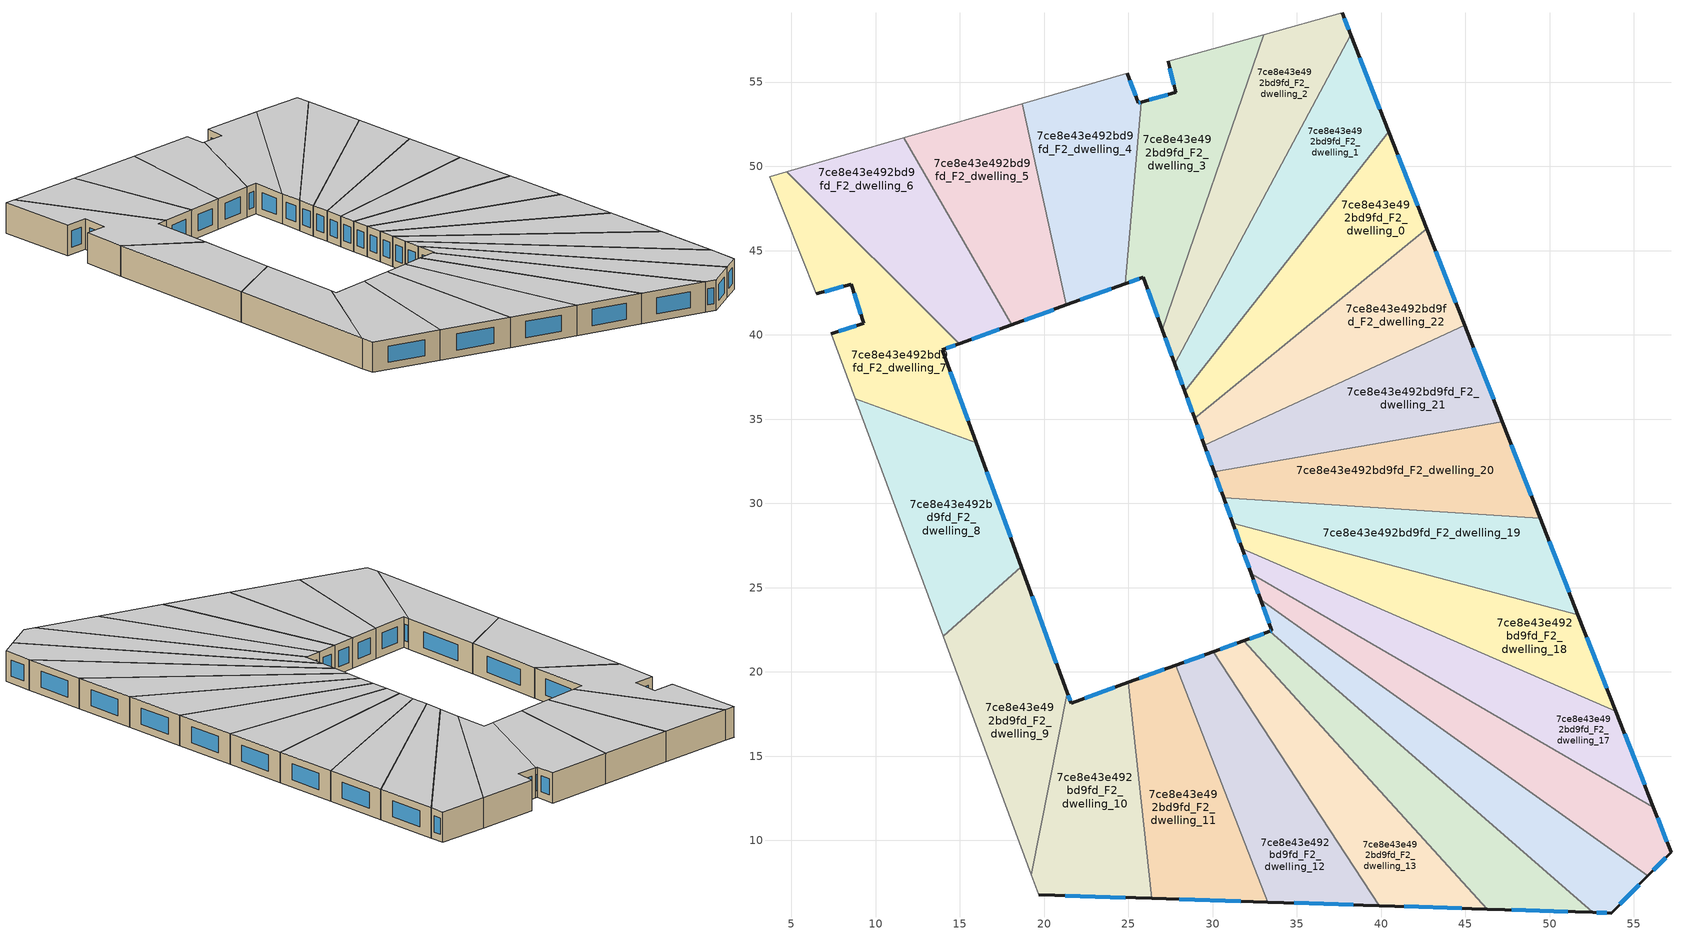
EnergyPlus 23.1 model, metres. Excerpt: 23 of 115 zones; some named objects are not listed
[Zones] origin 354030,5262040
7ce8e43e492bd9fd_F2_dwelling_0
 floor to 7ce8e43e492bd9fd_F1_dwelling_0 (EU_floor_Construction): 40.46,52.05 42.71,46.31 28.94,35.04 28.35,36.65 z6
 wall outside (EU_wall_Construction): 28.35,36.65 28.94,35.04 / 42.71,46.31 40.46,52.05 z6:9
 wall to 7ce8e43e492bd9fd_F2_dwelling_1 (EU_wall_Construction): 40.46,52.05 28.35,36.65 z6:9
 wall to 7ce8e43e492bd9fd_F2_dwelling_22 (EU_wall_Construction): 28.94,35.04 42.71,46.31 z6:9
 window (EU_Window_Construction): 28.49,36.27 28.8,35.42 / 42.18,47.66 40.99,50.7 z6.7:8.3
 ceiling to 7ce8e43e492bd9fd_F3_dwelling_0 (EU_floor_Construction): 42.71,46.31 40.46,52.05 28.35,36.65 28.94,35.04 z9
7ce8e43e492bd9fd_F2_dwelling_1
 floor to 7ce8e43e492bd9fd_F1_dwelling_1 (EU_floor_Construction): 38.21,57.8 40.46,52.05 28.35,36.65 27.76,38.29 z6
 wall outside (EU_wall_Construction): 27.76,38.29 28.35,36.65 / 40.46,52.05 38.21,57.8 z6:9
 wall to 7ce8e43e492bd9fd_F2_dwelling_2 (EU_wall_Construction): 38.21,57.8 27.76,38.29 z6:9
 window (EU_Window_Construction): 27.9,37.9 28.22,37.03 / 39.93,53.4 38.74,56.45 z6.7:8.3
 ceiling to 7ce8e43e492bd9fd_F3_dwelling_1 (EU_floor_Construction): 28.35,36.65 40.46,52.05 38.21,57.8 27.76,38.29 z9
7ce8e43e492bd9fd_F2_dwelling_10
 floor to 7ce8e43e492bd9fd_F1_dwelling_10 (EU_floor_Construction): 24.99,19.37 26.4,6.56 19.68,6.78 19.24,7.95 21.38,18.77 21.6,18.15 z6
 wall outside (EU_wall_Construction): 24.99,19.37 21.6,18.15 21.38,18.77 / 19.68,6.78 26.4,6.56 z6:9
 wall adiabatic (EU_wall_Construction): 19.24,7.95 19.68,6.78 z6:9
 wall to 7ce8e43e492bd9fd_F2_dwelling_9 (EU_wall_Construction): 21.38,18.77 19.24,7.95 z6:9
 wall to 7ce8e43e492bd9fd_F2_dwelling_11 (EU_wall_Construction): 26.4,6.56 24.99,19.37 z6:9
 window (EU_Window_Construction): 21.55,18.29 21.43,18.63 / 24.2,19.08 22.4,18.43 / 21.25,6.72 24.82,6.61 z6.7:8.3
 ceiling to 7ce8e43e492bd9fd_F3_dwelling_10 (EU_floor_Construction): 26.4,6.56 24.99,19.37 21.6,18.15 21.38,18.77 19.24,7.95 19.68,6.78 z9
7ce8e43e492bd9fd_F2_dwelling_11
 floor to 7ce8e43e492bd9fd_F1_dwelling_11 (EU_floor_Construction): 27.8,20.39 33.28,6.34 26.4,6.56 24.99,19.37 z6
 wall outside (EU_wall_Construction): 27.8,20.39 24.99,19.37 / 26.4,6.56 33.28,6.34 z6:9
 wall to 7ce8e43e492bd9fd_F2_dwelling_12 (EU_wall_Construction): 33.28,6.34 27.8,20.39 z6:9
 window (EU_Window_Construction): 27.14,20.15 25.65,19.61 / 28.01,6.51 31.67,6.39 z6.7:8.3
 ceiling to 7ce8e43e492bd9fd_F3_dwelling_11 (EU_floor_Construction): 33.28,6.34 27.8,20.39 24.99,19.37 26.4,6.56 z9
7ce8e43e492bd9fd_F2_dwelling_12
 floor to 7ce8e43e492bd9fd_F1_dwelling_12 (EU_floor_Construction): 30.03,21.19 39.88,6.13 33.28,6.34 27.8,20.39 z6
 wall outside (EU_wall_Construction): 30.03,21.19 27.8,20.39 / 33.28,6.34 39.89,6.13 z6:9
 wall to 7ce8e43e492bd9fd_F2_dwelling_13 (EU_wall_Construction): 39.88,6.13 30.03,21.19 z6:9
 window (EU_Window_Construction): 29.51,21 28.33,20.58 / 34.83,6.29 38.33,6.18 z6.7:8.3
 ceiling to 7ce8e43e492bd9fd_F3_dwelling_12 (EU_floor_Construction): 39.88,6.13 30.03,21.19 27.8,20.39 33.28,6.34 z9
7ce8e43e492bd9fd_F2_dwelling_13
 floor to 7ce8e43e492bd9fd_F1_dwelling_13 (EU_floor_Construction): 31.85,21.85 46.29,5.93 39.88,6.13 30.03,21.19 z6
 wall outside (EU_wall_Construction): 31.85,21.85 30.03,21.19 / 39.89,6.13 46.29,5.93 z6:9
 wall to 7ce8e43e492bd9fd_F2_dwelling_14 (EU_wall_Construction): 46.29,5.93 31.85,21.85 z6:9
 window (EU_Window_Construction): 31.42,21.7 30.46,21.35 / 41.39,6.08 44.78,5.98 z6.7:8.3
 ceiling to 7ce8e43e492bd9fd_F3_dwelling_13 (EU_floor_Construction): 46.29,5.93 31.85,21.85 30.03,21.19 39.88,6.13 z9
7ce8e43e492bd9fd_F2_dwelling_14
 floor to 7ce8e43e492bd9fd_F1_dwelling_14 (EU_floor_Construction): 52.55,5.73 46.29,5.93 31.85,21.85 33.38,22.4 z6
 wall outside (EU_wall_Construction): 33.38,22.4 31.85,21.85 / 46.29,5.93 52.55,5.73 z6:9
 wall to 7ce8e43e492bd9fd_F2_dwelling_15 (EU_wall_Construction): 52.55,5.73 33.38,22.4 z6:9
 window (EU_Window_Construction): 33.02,22.27 32.21,21.98 / 47.76,5.88 51.08,5.78 z6.7:8.3
 ceiling to 7ce8e43e492bd9fd_F3_dwelling_14 (EU_floor_Construction): 52.55,5.73 33.38,22.4 31.85,21.85 46.29,5.93 z9
7ce8e43e492bd9fd_F2_dwelling_15
 floor to 7ce8e43e492bd9fd_F1_dwelling_15 (EU_floor_Construction): 55.82,7.9 53.65,5.69 52.55,5.73 33.38,22.4 33.52,22.45 32.85,24.29 z6
 wall outside (EU_wall_Construction): 32.85,24.29 33.52,22.45 33.38,22.4 / 52.55,5.73 53.65,5.69 55.82,7.9 z6:9
 wall to 7ce8e43e492bd9fd_F2_dwelling_16 (EU_wall_Construction): 55.82,7.9 32.85,24.29 z6:9
 window (EU_Window_Construction): 33.49,22.44 33.42,22.41 / 33.01,23.86 33.36,22.88 / 54.16,6.21 55.31,7.38 / 52.81,5.72 53.39,5.7 z6.7:8.3
 ceiling to 7ce8e43e492bd9fd_F3_dwelling_15 (EU_floor_Construction): 53.65,5.69 55.82,7.9 32.85,24.29 33.52,22.45 33.38,22.4 52.55,5.73 z9
7ce8e43e492bd9fd_F2_dwelling_16
 floor to 7ce8e43e492bd9fd_F1_dwelling_16 (EU_floor_Construction): 56.16,11.97 57.2,9.3 55.82,7.9 32.85,24.29 32.29,25.82 z6
 wall outside (EU_wall_Construction): 32.29,25.82 32.85,24.29 / 55.82,7.9 57.2,9.3 56.16,11.97 z6:9
 wall to 7ce8e43e492bd9fd_F2_dwelling_17 (EU_wall_Construction): 56.16,11.97 32.29,25.82 z6:9
 window (EU_Window_Construction): 32.43,25.46 32.72,24.65 / 56.96,9.92 56.4,11.34 / 56.15,8.23 56.88,8.97 z6.7:8.3
 ceiling to 7ce8e43e492bd9fd_F3_dwelling_16 (EU_floor_Construction): 55.82,7.9 57.2,9.3 56.16,11.97 32.29,25.82 32.85,24.29 z9
7ce8e43e492bd9fd_F2_dwelling_17
 floor to 7ce8e43e492bd9fd_F1_dwelling_17 (EU_floor_Construction): 53.92,17.67 56.16,11.97 32.29,25.82 31.75,27.31 z6
 wall outside (EU_wall_Construction): 31.75,27.31 32.29,25.82 / 56.16,11.97 53.92,17.67 z6:9
 wall to 7ce8e43e492bd9fd_F2_dwelling_18 (EU_wall_Construction): 53.92,17.67 31.75,27.31 z6:9
 window (EU_Window_Construction): 31.88,26.96 32.17,26.17 / 55.63,13.31 54.45,16.33 z6.7:8.3
 ceiling to 7ce8e43e492bd9fd_F3_dwelling_17 (EU_floor_Construction): 56.16,11.97 53.92,17.67 31.75,27.31 32.29,25.82 z9
7ce8e43e492bd9fd_F2_dwelling_18
 floor to 7ce8e43e492bd9fd_F1_dwelling_18 (EU_floor_Construction): 51.68,23.39 53.92,17.67 31.75,27.31 31.21,28.81 z6
 wall outside (EU_wall_Construction): 31.21,28.81 31.75,27.31 / 53.92,17.67 51.68,23.39 z6:9
 wall to 7ce8e43e492bd9fd_F2_dwelling_19 (EU_wall_Construction): 51.68,23.39 31.21,28.81 z6:9
 window (EU_Window_Construction): 31.33,28.46 31.63,27.66 / 53.4,19.02 52.21,22.05 z6.7:8.3
 ceiling to 7ce8e43e492bd9fd_F3_dwelling_18 (EU_floor_Construction): 53.92,17.67 51.68,23.39 31.21,28.81 31.75,27.31 z9
7ce8e43e492bd9fd_F2_dwelling_19
 floor to 7ce8e43e492bd9fd_F1_dwelling_19 (EU_floor_Construction): 49.44,29.11 51.68,23.39 31.21,28.81 30.65,30.34 z6
 wall outside (EU_wall_Construction): 30.65,30.34 31.21,28.81 / 51.68,23.39 49.44,29.11 z6:9
 wall to 7ce8e43e492bd9fd_F2_dwelling_20 (EU_wall_Construction): 49.44,29.11 30.65,30.34 z6:9
 window (EU_Window_Construction): 30.78,29.98 31.08,29.17 / 51.16,24.73 49.97,27.77 z6.7:8.3
 ceiling to 7ce8e43e492bd9fd_F3_dwelling_19 (EU_floor_Construction): 51.68,23.39 49.44,29.11 30.65,30.34 31.21,28.81 z9
7ce8e43e492bd9fd_F2_dwelling_2
 floor to 7ce8e43e492bd9fd_F1_dwelling_2 (EU_floor_Construction): 37.7,59.1 38.21,57.8 27.76,38.29 27.02,40.32 33.03,57.81 z6
 wall outside (EU_wall_Construction): 27.02,40.32 27.76,38.29 / 38.21,57.8 37.7,59.1 z6:9
 wall adiabatic (EU_wall_Construction): 37.7,59.1 33.03,57.81 z6:9
 wall to 7ce8e43e492bd9fd_F2_dwelling_3 (EU_wall_Construction): 33.03,57.81 27.02,40.32 z6:9
 window (EU_Window_Construction): 27.19,39.84 27.59,38.76 / 38.09,58.11 37.82,58.79 z6.7:8.3
 ceiling to 7ce8e43e492bd9fd_F3_dwelling_2 (EU_floor_Construction): 27.76,38.29 38.21,57.8 37.7,59.1 33.03,57.81 27.02,40.32 z9
7ce8e43e492bd9fd_F2_dwelling_20
 floor to 7ce8e43e492bd9fd_F1_dwelling_20 (EU_floor_Construction): 47.2,34.84 49.44,29.11 30.65,30.34 30.09,31.88 z6
 wall outside (EU_wall_Construction): 30.09,31.88 30.65,30.34 / 49.44,29.11 47.2,34.84 z6:9
 wall to 7ce8e43e492bd9fd_F2_dwelling_21 (EU_wall_Construction): 47.2,34.84 30.09,31.88 z6:9
 window (EU_Window_Construction): 30.22,31.52 30.52,30.7 / 48.92,30.46 47.73,33.49 z6.7:8.3
 ceiling to 7ce8e43e492bd9fd_F3_dwelling_20 (EU_floor_Construction): 49.44,29.11 47.2,34.84 30.09,31.88 30.65,30.34 z9
7ce8e43e492bd9fd_F2_dwelling_21
 floor to 7ce8e43e492bd9fd_F1_dwelling_21 (EU_floor_Construction): 44.96,40.57 47.2,34.84 30.09,31.88 29.52,33.45 z6
 wall outside (EU_wall_Construction): 29.52,33.45 30.09,31.88 / 47.2,34.84 44.96,40.57 z6:9
 wall to 7ce8e43e492bd9fd_F2_dwelling_22 (EU_wall_Construction): 44.96,40.57 29.52,33.45 z6:9
 window (EU_Window_Construction): 29.65,33.08 29.96,32.25 / 46.67,36.18 45.48,39.22 z6.7:8.3
 ceiling to 7ce8e43e492bd9fd_F3_dwelling_21 (EU_floor_Construction): 47.2,34.84 44.96,40.57 29.52,33.45 30.09,31.88 z9
7ce8e43e492bd9fd_F2_dwelling_22
 floor to 7ce8e43e492bd9fd_F1_dwelling_22 (EU_floor_Construction): 42.71,46.31 44.96,40.57 29.52,33.45 28.94,35.04 z6
 wall outside (EU_wall_Construction): 28.94,35.04 29.52,33.45 / 44.96,40.57 42.71,46.31 z6:9
 window (EU_Window_Construction): 29.08,34.66 29.38,33.82 / 44.43,41.92 43.24,44.96 z6.7:8.3
 ceiling to 7ce8e43e492bd9fd_F3_dwelling_22 (EU_floor_Construction): 44.96,40.57 42.71,46.31 28.94,35.04 29.52,33.45 z9
7ce8e43e492bd9fd_F2_dwelling_3
 floor to 7ce8e43e492bd9fd_F1_dwelling_3 (EU_floor_Construction): 33.03,57.81 27.02,40.32 25.89,43.43 24.82,43.04 25.76,53.81 27.81,54.4 27.35,56.25 z6
 wall outside (EU_wall_Construction): 24.82,43.04 25.89,43.43 27.02,40.32 / 27.35,56.25 27.81,54.4 25.76,53.81 z6:9
 wall adiabatic (EU_wall_Construction): 33.03,57.81 27.35,56.25 z6:9
 wall to 7ce8e43e492bd9fd_F2_dwelling_4 (EU_wall_Construction): 25.76,53.81 24.82,43.04 z6:9
 window (EU_Window_Construction): 26.15,42.7 26.76,41.05 / 25.07,43.13 25.64,43.34 / 27.33,54.26 26.24,53.95 / 27.46,55.81 27.7,54.83 z6.7:8.3
 ceiling to 7ce8e43e492bd9fd_F3_dwelling_3 (EU_floor_Construction): 27.02,40.32 33.03,57.81 27.35,56.25 27.81,54.4 25.76,53.81 24.82,43.04 25.89,43.43 z9
7ce8e43e492bd9fd_F2_dwelling_4
 floor to 7ce8e43e492bd9fd_F1_dwelling_4 (EU_floor_Construction): 24.92,55.54 25.59,53.76 25.76,53.81 24.82,43.04 21.33,41.78 18.7,53.73 z6
 wall outside (EU_wall_Construction): 25.76,53.81 25.59,53.76 24.92,55.54 / 21.33,41.78 24.82,43.04 z6:9
 wall adiabatic (EU_wall_Construction): 24.92,55.54 18.7,53.73 z6:9
 wall to 7ce8e43e492bd9fd_F2_dwelling_5 (EU_wall_Construction): 18.7,53.73 21.33,41.78 z6:9
 window (EU_Window_Construction): 25.72,53.8 25.63,53.78 / 22.15,42.07 24,42.74 / 25.43,54.18 25.08,55.12 z6.7:8.3
 ceiling to 7ce8e43e492bd9fd_F3_dwelling_4 (EU_floor_Construction): 24.82,43.04 25.76,53.81 25.59,53.76 24.92,55.54 18.7,53.73 21.33,41.78 z9
7ce8e43e492bd9fd_F2_dwelling_5
 floor to 7ce8e43e492bd9fd_F1_dwelling_5 (EU_floor_Construction): 18.7,53.73 21.33,41.78 18.07,40.6 11.67,51.69 z6
 wall outside (EU_wall_Construction): 18.07,40.6 21.33,41.78 z6:9
 wall adiabatic (EU_wall_Construction): 18.7,53.73 11.67,51.69 z6:9
 wall to 7ce8e43e492bd9fd_F2_dwelling_6 (EU_wall_Construction): 11.67,51.69 18.07,40.6 z6:9
 window (EU_Window_Construction): 18.84,40.88 20.56,41.5 z6.7:8.3
 ceiling to 7ce8e43e492bd9fd_F3_dwelling_5 (EU_floor_Construction): 21.33,41.78 18.7,53.73 11.67,51.69 18.07,40.6 z9
7ce8e43e492bd9fd_F2_dwelling_6
 floor to 7ce8e43e492bd9fd_F1_dwelling_6 (EU_floor_Construction): 11.67,51.69 18.07,40.6 14.98,39.48 4.72,49.67 z6
 wall outside (EU_wall_Construction): 14.98,39.48 18.07,40.6 z6:9
 wall adiabatic (EU_wall_Construction): 11.67,51.69 4.72,49.67 z6:9
 wall to 7ce8e43e492bd9fd_F2_dwelling_7 (EU_wall_Construction): 4.72,49.67 14.98,39.48 z6:9
 window (EU_Window_Construction): 15.71,39.75 17.35,40.34 z6.7:8.3
 ceiling to 7ce8e43e492bd9fd_F3_dwelling_6 (EU_floor_Construction): 18.07,40.6 11.67,51.69 4.72,49.67 14.98,39.48 z9
7ce8e43e492bd9fd_F2_dwelling_7
 floor to 7ce8e43e492bd9fd_F1_dwelling_7 (EU_floor_Construction): 8.56,43.01 6.5,42.43 3.71,49.37 4.72,49.67 14.98,39.48 13.97,39.12 15.98,33.61 8.79,36.21 7.36,40.08 9.31,40.68 z6
 wall outside (EU_wall_Construction): 15.98,33.61 13.97,39.12 14.98,39.48 / 6.5,42.43 8.56,43.01 9.31,40.68 7.36,40.08 z6:9
 wall adiabatic (EU_wall_Construction): 4.72,49.67 3.71,49.37 6.5,42.43 / 7.36,40.08 8.79,36.21 z6:9
 wall to 7ce8e43e492bd9fd_F2_dwelling_8 (EU_wall_Construction): 8.79,36.21 15.98,33.61 z6:9
 window (EU_Window_Construction): 14.21,39.21 14.74,39.4 / 15.51,34.9 14.44,37.82 / 8.85,40.54 7.82,40.22 / 8.74,42.47 9.13,41.23 / 6.98,42.57 8.08,42.88 z6.7:8.3
 ceiling to 7ce8e43e492bd9fd_F3_dwelling_7 (EU_floor_Construction): 15.98,33.61 13.97,39.12 14.98,39.48 4.72,49.67 3.71,49.37 6.5,42.43 8.56,43.01 9.31,40.68 7.36,40.08 8.79,36.21 z9
7ce8e43e492bd9fd_F2_dwelling_8
 floor to 7ce8e43e492bd9fd_F1_dwelling_8 (EU_floor_Construction): 15.98,33.61 18.65,26.25 14,22.12 8.79,36.21 z6
 wall outside (EU_wall_Construction): 18.65,26.25 15.98,33.61 z6:9
 wall adiabatic (EU_wall_Construction): 8.79,36.21 14.01,22.12 z6:9
 wall to 7ce8e43e492bd9fd_F2_dwelling_9 (EU_wall_Construction): 14,22.11 18.65,26.25 z6:9
 window (EU_Window_Construction): 18.03,27.98 16.61,31.88 z6.7:8.3
 ceiling to 7ce8e43e492bd9fd_F3_dwelling_8 (EU_floor_Construction): 18.65,26.25 15.98,33.61 8.79,36.21 14,22.12 z9
7ce8e43e492bd9fd_F2_dwelling_9
 floor to 7ce8e43e492bd9fd_F1_dwelling_9 (EU_floor_Construction): 18.65,26.25 21.38,18.77 19.24,7.95 14,22.12 z6
 wall outside (EU_wall_Construction): 21.38,18.77 18.65,26.25 z6:9
 wall adiabatic (EU_wall_Construction): 14.01,22.12 19.24,7.95 z6:9
 window (EU_Window_Construction): 20.74,20.53 19.29,24.5 z6.7:8.3
 ceiling to 7ce8e43e492bd9fd_F3_dwelling_9 (EU_floor_Construction): 19.24,7.95 21.38,18.77 18.65,26.25 14,22.12 z9
[Building]
EU S2 Campaign: North Axis=0; Terrain=City; Solar Distribution=FullExterior
[Site:Location]
Budapest.Ferenc.Liszt.Intl.AP: Latitude=47.437; Longitude=19.256; Time Zone=1; Elevation=185
[SizingPeriod:WeatherFileDays]
AnnualSizingPeriod: Begin Month=1; Begin Day of Month=1; End Month=12; End Day of Month=31; Day of Week for Start Day=Monday; Use Weather File Daylight Saving Period=No; Use Weather File Rain and Snow Indicators=No
[MATERIAL]
EU_InternalMass_Material: Roughness=MediumRough; Thickness=0.1; Conductivity=1; Density=1800; Specific Heat=900; Thermal Absorptance=0.9; Solar Absorptance=0.7; Visible Absorptance=0.7
[MATERIAL:NOMASS] Roughness=MediumRough; Thermal Absorptance=0.9; Solar Absorptance=0.7; Visible Absorptance=0.7
Name | Thermal Resistance
EU_wall_NoMass | 0.832559
EU_floor_NoMass | 0.872794
[WINDOWMATERIAL:SIMPLEGLAZINGSYSTEM]
EU_Window_SimpleGlazing: UFactor=2.79869; Solar Heat Gain Coefficient=0.75; Visible Transmittance=0.75
[CONSTRUCTION]
EU_wall_Construction: EU_wall_NoMass
EU_floor_Construction: EU_floor_NoMass
EU_Window_Construction: EU_Window_SimpleGlazing
EU_InternalMass_Construction: EU_InternalMass_Material
[ZONE] Type=1; Multiplier=1; Ceiling Height=autocalculate; Floor Area=autocalculate; Part of Total Floor Area=Yes
Name | Volume
7ce8e43e492bd9fd_F2_dwelling_0 | 199.438
7ce8e43e492bd9fd_F2_dwelling_1 | 199.461
7ce8e43e492bd9fd_F2_dwelling_10 | 199.458
7ce8e43e492bd9fd_F2_dwelling_11 | 199.457
7ce8e43e492bd9fd_F2_dwelling_12 | 199.46
7ce8e43e492bd9fd_F2_dwelling_13 | 199.405
7ce8e43e492bd9fd_F2_dwelling_14 | 199.487
7ce8e43e492bd9fd_F2_dwelling_15; 7ce8e43e492bd9fd_F2_dwelling_4 | 199.433
7ce8e43e492bd9fd_F2_dwelling_16; 7ce8e43e492bd9fd_F2_dwelling_17; 7ce8e43e492bd9fd_F2_dwelling_5 | 199.459
7ce8e43e492bd9fd_F2_dwelling_18 | 199.456
7ce8e43e492bd9fd_F2_dwelling_19 | 199.444
7ce8e43e492bd9fd_F2_dwelling_2 | 199.447
7ce8e43e492bd9fd_F2_dwelling_20 | 199.45
7ce8e43e492bd9fd_F2_dwelling_21 | 199.391
7ce8e43e492bd9fd_F2_dwelling_22 | 199.478
7ce8e43e492bd9fd_F2_dwelling_3 | 199.453
7ce8e43e492bd9fd_F2_dwelling_6 | 199.452
7ce8e43e492bd9fd_F2_dwelling_7 | 199.441
7ce8e43e492bd9fd_F2_dwelling_8 | 199.443
7ce8e43e492bd9fd_F2_dwelling_9 | 199.435
[INTERNALMASS] Construction=EU_InternalMass_Construction
Name | Zone or ZoneList | Surface Area
7ce8e43e492bd9fd_F2_dwelling_0_EU_InternalMass | 7ce8e43e492bd9fd_F2_dwelling_0 | 66.4791
7ce8e43e492bd9fd_F2_dwelling_1_EU_InternalMass | 7ce8e43e492bd9fd_F2_dwelling_1 | 66.487
7ce8e43e492bd9fd_F2_dwelling_2_EU_InternalMass | 7ce8e43e492bd9fd_F2_dwelling_2 | 66.4824
7ce8e43e492bd9fd_F2_dwelling_3_EU_InternalMass | 7ce8e43e492bd9fd_F2_dwelling_3 | 66.4845
7ce8e43e492bd9fd_F2_dwelling_4_EU_InternalMass | 7ce8e43e492bd9fd_F2_dwelling_4 | 66.4774
7ce8e43e492bd9fd_F2_dwelling_5_EU_InternalMass | 7ce8e43e492bd9fd_F2_dwelling_5 | 66.4865
7ce8e43e492bd9fd_F2_dwelling_6_EU_InternalMass | 7ce8e43e492bd9fd_F2_dwelling_6 | 66.484
7ce8e43e492bd9fd_F2_dwelling_7_EU_InternalMass | 7ce8e43e492bd9fd_F2_dwelling_7 | 66.4805
7ce8e43e492bd9fd_F2_dwelling_8_EU_InternalMass | 7ce8e43e492bd9fd_F2_dwelling_8 | 66.481
7ce8e43e492bd9fd_F2_dwelling_9_EU_InternalMass | 7ce8e43e492bd9fd_F2_dwelling_9 | 66.4783
7ce8e43e492bd9fd_F2_dwelling_10_EU_InternalMass | 7ce8e43e492bd9fd_F2_dwelling_10 | 66.486
7ce8e43e492bd9fd_F2_dwelling_11_EU_InternalMass | 7ce8e43e492bd9fd_F2_dwelling_11 | 66.4856
7ce8e43e492bd9fd_F2_dwelling_12_EU_InternalMass | 7ce8e43e492bd9fd_F2_dwelling_12 | 66.4866
7ce8e43e492bd9fd_F2_dwelling_13_EU_InternalMass | 7ce8e43e492bd9fd_F2_dwelling_13 | 66.4682
7ce8e43e492bd9fd_F2_dwelling_14_EU_InternalMass | 7ce8e43e492bd9fd_F2_dwelling_14 | 66.4955
7ce8e43e492bd9fd_F2_dwelling_15_EU_InternalMass | 7ce8e43e492bd9fd_F2_dwelling_15 | 66.4776
7ce8e43e492bd9fd_F2_dwelling_16_EU_InternalMass | 7ce8e43e492bd9fd_F2_dwelling_16 | 66.4862
7ce8e43e492bd9fd_F2_dwelling_17_EU_InternalMass | 7ce8e43e492bd9fd_F2_dwelling_17 | 66.4865
7ce8e43e492bd9fd_F2_dwelling_18_EU_InternalMass | 7ce8e43e492bd9fd_F2_dwelling_18 | 66.4854
7ce8e43e492bd9fd_F2_dwelling_19_EU_InternalMass | 7ce8e43e492bd9fd_F2_dwelling_19 | 66.4812
7ce8e43e492bd9fd_F2_dwelling_20_EU_InternalMass | 7ce8e43e492bd9fd_F2_dwelling_20 | 66.4834
7ce8e43e492bd9fd_F2_dwelling_21_EU_InternalMass | 7ce8e43e492bd9fd_F2_dwelling_21 | 66.4635
7ce8e43e492bd9fd_F2_dwelling_22_EU_InternalMass | 7ce8e43e492bd9fd_F2_dwelling_22 | 66.4928
[OTHEREQUIPMENT] Fuel Type=Electricity; Design Level Calculation Method=Watts/Area; Power per Zone Floor Area=1; Fraction Latent=0; Fraction Radiant=0; Fraction Lost=0; Carbon Dioxide Generation Rate=0; EndUse Subcategory=EU_Step8_InternalGains
Name | Zone or ZoneList or Space or SpaceList | Schedule
EU_Step8_InternalGain_7ce8e43e492bd9fd_F2_dwelling_0_f000 | 7ce8e43e492bd9fd_F2_dwelling_0 | EU_Step8_GainSchedule_7ce8e43e492bd9fd_F2_dwelling_0_f000
EU_Step8_InternalGain_7ce8e43e492bd9fd_F2_dwelling_1_f000 | 7ce8e43e492bd9fd_F2_dwelling_1 | EU_Step8_GainSchedule_7ce8e43e492bd9fd_F2_dwelling_1_f000
EU_Step8_InternalGain_7ce8e43e492bd9fd_F2_dwelling_2_f000 | 7ce8e43e492bd9fd_F2_dwelling_2 | EU_Step8_GainSchedule_7ce8e43e492bd9fd_F2_dwelling_2_f000
EU_Step8_InternalGain_7ce8e43e492bd9fd_F2_dwelling_3_f000 | 7ce8e43e492bd9fd_F2_dwelling_3 | EU_Step8_GainSchedule_7ce8e43e492bd9fd_F2_dwelling_3_f000
EU_Step8_InternalGain_7ce8e43e492bd9fd_F2_dwelling_4_f000 | 7ce8e43e492bd9fd_F2_dwelling_4 | EU_Step8_GainSchedule_7ce8e43e492bd9fd_F2_dwelling_4_f000
EU_Step8_InternalGain_7ce8e43e492bd9fd_F2_dwelling_5_f000 | 7ce8e43e492bd9fd_F2_dwelling_5 | EU_Step8_GainSchedule_7ce8e43e492bd9fd_F2_dwelling_5_f000
EU_Step8_InternalGain_7ce8e43e492bd9fd_F2_dwelling_6_f000 | 7ce8e43e492bd9fd_F2_dwelling_6 | EU_Step8_GainSchedule_7ce8e43e492bd9fd_F2_dwelling_6_f000
EU_Step8_InternalGain_7ce8e43e492bd9fd_F2_dwelling_7_f000 | 7ce8e43e492bd9fd_F2_dwelling_7 | EU_Step8_GainSchedule_7ce8e43e492bd9fd_F2_dwelling_7_f000
EU_Step8_InternalGain_7ce8e43e492bd9fd_F2_dwelling_8_f000 | 7ce8e43e492bd9fd_F2_dwelling_8 | EU_Step8_GainSchedule_7ce8e43e492bd9fd_F2_dwelling_8_f000
EU_Step8_InternalGain_7ce8e43e492bd9fd_F2_dwelling_9_f000 | 7ce8e43e492bd9fd_F2_dwelling_9 | EU_Step8_GainSchedule_7ce8e43e492bd9fd_F2_dwelling_9_f000
EU_Step8_InternalGain_7ce8e43e492bd9fd_F2_dwelling_10_f000 | 7ce8e43e492bd9fd_F2_dwelling_10 | EU_Step8_GainSchedule_7ce8e43e492bd9fd_F2_dwelling_10_f000
EU_Step8_InternalGain_7ce8e43e492bd9fd_F2_dwelling_11_f000 | 7ce8e43e492bd9fd_F2_dwelling_11 | EU_Step8_GainSchedule_7ce8e43e492bd9fd_F2_dwelling_11_f000
EU_Step8_InternalGain_7ce8e43e492bd9fd_F2_dwelling_12_f000 | 7ce8e43e492bd9fd_F2_dwelling_12 | EU_Step8_GainSchedule_7ce8e43e492bd9fd_F2_dwelling_12_f000
EU_Step8_InternalGain_7ce8e43e492bd9fd_F2_dwelling_13_f000 | 7ce8e43e492bd9fd_F2_dwelling_13 | EU_Step8_GainSchedule_7ce8e43e492bd9fd_F2_dwelling_13_f000
EU_Step8_InternalGain_7ce8e43e492bd9fd_F2_dwelling_14_f000 | 7ce8e43e492bd9fd_F2_dwelling_14 | EU_Step8_GainSchedule_7ce8e43e492bd9fd_F2_dwelling_14_f000
EU_Step8_InternalGain_7ce8e43e492bd9fd_F2_dwelling_15_f000 | 7ce8e43e492bd9fd_F2_dwelling_15 | EU_Step8_GainSchedule_7ce8e43e492bd9fd_F2_dwelling_15_f000
EU_Step8_InternalGain_7ce8e43e492bd9fd_F2_dwelling_16_f000 | 7ce8e43e492bd9fd_F2_dwelling_16 | EU_Step8_GainSchedule_7ce8e43e492bd9fd_F2_dwelling_16_f000
EU_Step8_InternalGain_7ce8e43e492bd9fd_F2_dwelling_17_f000 | 7ce8e43e492bd9fd_F2_dwelling_17 | EU_Step8_GainSchedule_7ce8e43e492bd9fd_F2_dwelling_17_f000
EU_Step8_InternalGain_7ce8e43e492bd9fd_F2_dwelling_18_f000 | 7ce8e43e492bd9fd_F2_dwelling_18 | EU_Step8_GainSchedule_7ce8e43e492bd9fd_F2_dwelling_18_f000
EU_Step8_InternalGain_7ce8e43e492bd9fd_F2_dwelling_19_f000 | 7ce8e43e492bd9fd_F2_dwelling_19 | EU_Step8_GainSchedule_7ce8e43e492bd9fd_F2_dwelling_19_f000
EU_Step8_InternalGain_7ce8e43e492bd9fd_F2_dwelling_20_f000 | 7ce8e43e492bd9fd_F2_dwelling_20 | EU_Step8_GainSchedule_7ce8e43e492bd9fd_F2_dwelling_20_f000
EU_Step8_InternalGain_7ce8e43e492bd9fd_F2_dwelling_21_f000 | 7ce8e43e492bd9fd_F2_dwelling_21 | EU_Step8_GainSchedule_7ce8e43e492bd9fd_F2_dwelling_21_f000
EU_Step8_InternalGain_7ce8e43e492bd9fd_F2_dwelling_22_f000 | 7ce8e43e492bd9fd_F2_dwelling_22 | EU_Step8_GainSchedule_7ce8e43e492bd9fd_F2_dwelling_22_f000
[ZONEVENTILATION:DESIGNFLOWRATE] Schedule=EU_AlwaysOn; Design Flow Rate Calculation Method=AirChanges/Hour; Air Changes per Hour=0.475469; Ventilation Type=Natural; Fan Pressure Rise=0; Fan Total Efficiency=1; Constant Term Coefficient=1; Temperature Term Coefficient=0; Velocity Term Coefficient=0; Velocity Squared Term Coefficient=0; Minimum Indoor Temperature=-100; Maximum Indoor Temperature=100; Delta Temperature=-100; Minimum Outdoor Temperature=-100; Maximum Outdoor Temperature=100; Maximum Wind Speed=40
Name | Zone or ZoneList or Space or SpaceList
EU_ConstantAir_7ce8e43e492bd9fd_F2_dwelling_0 | 7ce8e43e492bd9fd_F2_dwelling_0
EU_ConstantAir_7ce8e43e492bd9fd_F2_dwelling_1 | 7ce8e43e492bd9fd_F2_dwelling_1
EU_ConstantAir_7ce8e43e492bd9fd_F2_dwelling_2 | 7ce8e43e492bd9fd_F2_dwelling_2
EU_ConstantAir_7ce8e43e492bd9fd_F2_dwelling_3 | 7ce8e43e492bd9fd_F2_dwelling_3
EU_ConstantAir_7ce8e43e492bd9fd_F2_dwelling_4 | 7ce8e43e492bd9fd_F2_dwelling_4
EU_ConstantAir_7ce8e43e492bd9fd_F2_dwelling_5 | 7ce8e43e492bd9fd_F2_dwelling_5
EU_ConstantAir_7ce8e43e492bd9fd_F2_dwelling_6 | 7ce8e43e492bd9fd_F2_dwelling_6
EU_ConstantAir_7ce8e43e492bd9fd_F2_dwelling_7 | 7ce8e43e492bd9fd_F2_dwelling_7
EU_ConstantAir_7ce8e43e492bd9fd_F2_dwelling_8 | 7ce8e43e492bd9fd_F2_dwelling_8
EU_ConstantAir_7ce8e43e492bd9fd_F2_dwelling_9 | 7ce8e43e492bd9fd_F2_dwelling_9
EU_ConstantAir_7ce8e43e492bd9fd_F2_dwelling_10 | 7ce8e43e492bd9fd_F2_dwelling_10
EU_ConstantAir_7ce8e43e492bd9fd_F2_dwelling_11 | 7ce8e43e492bd9fd_F2_dwelling_11
EU_ConstantAir_7ce8e43e492bd9fd_F2_dwelling_12 | 7ce8e43e492bd9fd_F2_dwelling_12
EU_ConstantAir_7ce8e43e492bd9fd_F2_dwelling_13 | 7ce8e43e492bd9fd_F2_dwelling_13
EU_ConstantAir_7ce8e43e492bd9fd_F2_dwelling_14 | 7ce8e43e492bd9fd_F2_dwelling_14
EU_ConstantAir_7ce8e43e492bd9fd_F2_dwelling_15 | 7ce8e43e492bd9fd_F2_dwelling_15
EU_ConstantAir_7ce8e43e492bd9fd_F2_dwelling_16 | 7ce8e43e492bd9fd_F2_dwelling_16
EU_ConstantAir_7ce8e43e492bd9fd_F2_dwelling_17 | 7ce8e43e492bd9fd_F2_dwelling_17
EU_ConstantAir_7ce8e43e492bd9fd_F2_dwelling_18 | 7ce8e43e492bd9fd_F2_dwelling_18
EU_ConstantAir_7ce8e43e492bd9fd_F2_dwelling_19 | 7ce8e43e492bd9fd_F2_dwelling_19
EU_ConstantAir_7ce8e43e492bd9fd_F2_dwelling_20 | 7ce8e43e492bd9fd_F2_dwelling_20
EU_ConstantAir_7ce8e43e492bd9fd_F2_dwelling_21 | 7ce8e43e492bd9fd_F2_dwelling_21
EU_ConstantAir_7ce8e43e492bd9fd_F2_dwelling_22 | 7ce8e43e492bd9fd_F2_dwelling_22
[HVACTEMPLATE:ZONE:IDEALLOADSAIRSYSTEM] System Availability Schedule=EU_AlwaysOn; Maximum Heating Supply Air Temperature=50; Minimum Cooling Supply Air Temperature=13; Maximum Heating Supply Air Humidity Ratio=0.0156; Minimum Cooling Supply Air Humidity Ratio=0.0077; Heating Limit=NoLimit; Cooling Limit=NoLimit; Heating Availability Schedule=EU_AlwaysOn; Cooling Availability Schedule=EU_CoolingOff; Dehumidification Control Type=ConstantSensibleHeatRatio; Cooling Sensible Heat Ratio=0.7; Dehumidification Setpoint=60; Humidification Control Type=None; Humidification Setpoint=30; Outdoor Air Method=None; Outdoor Air Flow Rate per Person=0.00944; Outdoor Air Flow Rate per Zone Floor Area=0; Outdoor Air Flow Rate per Zone=0; Demand Controlled Ventilation Type=None; Outdoor Air Economizer Type=NoEconomizer; Heat Recovery Type=None; Sensible Heat Recovery Effectiveness=0.7; Latent Heat Recovery Effectiveness=0.65
Name | Template Thermostat
7ce8e43e492bd9fd_F2_dwelling_0 | EU_HeatOnly_7ce8e43e492bd9fd_F2_dwelling_0
7ce8e43e492bd9fd_F2_dwelling_1 | EU_HeatOnly_7ce8e43e492bd9fd_F2_dwelling_1
7ce8e43e492bd9fd_F2_dwelling_2 | EU_HeatOnly_7ce8e43e492bd9fd_F2_dwelling_2
7ce8e43e492bd9fd_F2_dwelling_3 | EU_HeatOnly_7ce8e43e492bd9fd_F2_dwelling_3
7ce8e43e492bd9fd_F2_dwelling_4 | EU_HeatOnly_7ce8e43e492bd9fd_F2_dwelling_4
7ce8e43e492bd9fd_F2_dwelling_5 | EU_HeatOnly_7ce8e43e492bd9fd_F2_dwelling_5
7ce8e43e492bd9fd_F2_dwelling_6 | EU_HeatOnly_7ce8e43e492bd9fd_F2_dwelling_6
7ce8e43e492bd9fd_F2_dwelling_7 | EU_HeatOnly_7ce8e43e492bd9fd_F2_dwelling_7
7ce8e43e492bd9fd_F2_dwelling_8 | EU_HeatOnly_7ce8e43e492bd9fd_F2_dwelling_8
7ce8e43e492bd9fd_F2_dwelling_9 | EU_HeatOnly_7ce8e43e492bd9fd_F2_dwelling_9
7ce8e43e492bd9fd_F2_dwelling_10 | EU_HeatOnly_7ce8e43e492bd9fd_F2_dwelling_10
7ce8e43e492bd9fd_F2_dwelling_11 | EU_HeatOnly_7ce8e43e492bd9fd_F2_dwelling_11
7ce8e43e492bd9fd_F2_dwelling_12 | EU_HeatOnly_7ce8e43e492bd9fd_F2_dwelling_12
7ce8e43e492bd9fd_F2_dwelling_13 | EU_HeatOnly_7ce8e43e492bd9fd_F2_dwelling_13
7ce8e43e492bd9fd_F2_dwelling_14 | EU_HeatOnly_7ce8e43e492bd9fd_F2_dwelling_14
7ce8e43e492bd9fd_F2_dwelling_15 | EU_HeatOnly_7ce8e43e492bd9fd_F2_dwelling_15
7ce8e43e492bd9fd_F2_dwelling_16 | EU_HeatOnly_7ce8e43e492bd9fd_F2_dwelling_16
7ce8e43e492bd9fd_F2_dwelling_17 | EU_HeatOnly_7ce8e43e492bd9fd_F2_dwelling_17
7ce8e43e492bd9fd_F2_dwelling_18 | EU_HeatOnly_7ce8e43e492bd9fd_F2_dwelling_18
7ce8e43e492bd9fd_F2_dwelling_19 | EU_HeatOnly_7ce8e43e492bd9fd_F2_dwelling_19
7ce8e43e492bd9fd_F2_dwelling_20 | EU_HeatOnly_7ce8e43e492bd9fd_F2_dwelling_20
7ce8e43e492bd9fd_F2_dwelling_21 | EU_HeatOnly_7ce8e43e492bd9fd_F2_dwelling_21
7ce8e43e492bd9fd_F2_dwelling_22 | EU_HeatOnly_7ce8e43e492bd9fd_F2_dwelling_22
[SIZING:ZONE] Zone Cooling Design Supply Air Temperature Input Method=SupplyAirTemperature; Zone Cooling Design Supply Air Temperature=13; Zone Heating Design Supply Air Temperature Input Method=SupplyAirTemperature; Zone Heating Design Supply Air Temperature=50; Zone Cooling Design Supply Air Humidity Ratio=0.008; Zone Heating Design Supply Air Humidity Ratio=0.008; Cooling Design Air Flow Method=DesignDay; Cooling Design Air Flow Rate=0; Cooling Minimum Air Flow per Zone Floor Area=0.000762; Cooling Minimum Air Flow=0; Cooling Minimum Air Flow Fraction=0.2; Heating Design Air Flow Method=DesignDay; Heating Design Air Flow Rate=0; Heating Maximum Air Flow per Zone Floor Area=0.002032; Heating Maximum Air Flow=0.141576; Heating Maximum Air Flow Fraction=0.3; Account for Dedicated Outdoor Air System=No; Dedicated Outdoor Air System Control Strategy=NeutralSupplyAir; Dedicated Outdoor Air Low Setpoint Temperature for Design=autosize; Dedicated Outdoor Air High Setpoint Temperature for Design=autosize; Zone Load Sizing Method=Sensible Load Only No Latent Load; Zone Latent Cooling Design Supply Air Humidity Ratio Input Method=HumidityRatioDifference; Zone Cooling Design Supply Air Humidity Ratio Difference=0.005; Zone Latent Heating Design Supply Air Humidity Ratio Input Method=HumidityRatioDifference; Zone Humidification Design Supply Air Humidity Ratio Difference=0.005
7ce8e43e492bd9fd_F2_dwelling_0; 7ce8e43e492bd9fd_F2_dwelling_1; 7ce8e43e492bd9fd_F2_dwelling_2; 7ce8e43e492bd9fd_F2_dwelling_3; 7ce8e43e492bd9fd_F2_dwelling_4; 7ce8e43e492bd9fd_F2_dwelling_5; 7ce8e43e492bd9fd_F2_dwelling_6; 7ce8e43e492bd9fd_F2_dwelling_7; 7ce8e43e492bd9fd_F2_dwelling_8; 7ce8e43e492bd9fd_F2_dwelling_9; 7ce8e43e492bd9fd_F2_dwelling_10; 7ce8e43e492bd9fd_F2_dwelling_11; 7ce8e43e492bd9fd_F2_dwelling_12; 7ce8e43e492bd9fd_F2_dwelling_13; 7ce8e43e492bd9fd_F2_dwelling_14; 7ce8e43e492bd9fd_F2_dwelling_15; 7ce8e43e492bd9fd_F2_dwelling_16; 7ce8e43e492bd9fd_F2_dwelling_17; 7ce8e43e492bd9fd_F2_dwelling_18; 7ce8e43e492bd9fd_F2_dwelling_19; 7ce8e43e492bd9fd_F2_dwelling_20; 7ce8e43e492bd9fd_F2_dwelling_21; 7ce8e43e492bd9fd_F2_dwelling_22
[SCHEDULE:CONSTANT]
Name | Hourly Value
EU_AlwaysOn | 1
EU_CoolingOff | 0
[SCHEDULE:FILE] Column Number=1; Rows to Skip at Top=0; Number of Hours of Data=8760; Column Separator=Comma; Interpolate to Timestep=No; Minutes per Item=60; Adjust Schedule for Daylight Savings=Yes
Name | File
EU_Step8_GainSchedule_7ce8e43e492bd9fd_F2_dwelling_0_f000 | ../../schedules/7ce8e43e492bd9fd/7ce8e43e492bd9fd_F2_dwelling_0_f000_gain.csv
EU_Step8_GainSchedule_7ce8e43e492bd9fd_F2_dwelling_1_f000 | ../../schedules/7ce8e43e492bd9fd/7ce8e43e492bd9fd_F2_dwelling_1_f000_gain.csv
EU_Step8_GainSchedule_7ce8e43e492bd9fd_F2_dwelling_2_f000 | ../../schedules/7ce8e43e492bd9fd/7ce8e43e492bd9fd_F2_dwelling_2_f000_gain.csv
EU_Step8_GainSchedule_7ce8e43e492bd9fd_F2_dwelling_3_f000 | ../../schedules/7ce8e43e492bd9fd/7ce8e43e492bd9fd_F2_dwelling_3_f000_gain.csv
EU_Step8_GainSchedule_7ce8e43e492bd9fd_F2_dwelling_4_f000 | ../../schedules/7ce8e43e492bd9fd/7ce8e43e492bd9fd_F2_dwelling_4_f000_gain.csv
EU_Step8_GainSchedule_7ce8e43e492bd9fd_F2_dwelling_5_f000 | ../../schedules/7ce8e43e492bd9fd/7ce8e43e492bd9fd_F2_dwelling_5_f000_gain.csv
EU_Step8_GainSchedule_7ce8e43e492bd9fd_F2_dwelling_6_f000 | ../../schedules/7ce8e43e492bd9fd/7ce8e43e492bd9fd_F2_dwelling_6_f000_gain.csv
EU_Step8_GainSchedule_7ce8e43e492bd9fd_F2_dwelling_7_f000 | ../../schedules/7ce8e43e492bd9fd/7ce8e43e492bd9fd_F2_dwelling_7_f000_gain.csv
EU_Step8_GainSchedule_7ce8e43e492bd9fd_F2_dwelling_8_f000 | ../../schedules/7ce8e43e492bd9fd/7ce8e43e492bd9fd_F2_dwelling_8_f000_gain.csv
EU_Step8_GainSchedule_7ce8e43e492bd9fd_F2_dwelling_9_f000 | ../../schedules/7ce8e43e492bd9fd/7ce8e43e492bd9fd_F2_dwelling_9_f000_gain.csv
EU_Step8_GainSchedule_7ce8e43e492bd9fd_F2_dwelling_10_f000 | ../../schedules/7ce8e43e492bd9fd/7ce8e43e492bd9fd_F2_dwelling_10_f000_gain.csv
EU_Step8_GainSchedule_7ce8e43e492bd9fd_F2_dwelling_11_f000 | ../../schedules/7ce8e43e492bd9fd/7ce8e43e492bd9fd_F2_dwelling_11_f000_gain.csv
EU_Step8_GainSchedule_7ce8e43e492bd9fd_F2_dwelling_12_f000 | ../../schedules/7ce8e43e492bd9fd/7ce8e43e492bd9fd_F2_dwelling_12_f000_gain.csv
EU_Step8_GainSchedule_7ce8e43e492bd9fd_F2_dwelling_13_f000 | ../../schedules/7ce8e43e492bd9fd/7ce8e43e492bd9fd_F2_dwelling_13_f000_gain.csv
EU_Step8_GainSchedule_7ce8e43e492bd9fd_F2_dwelling_14_f000 | ../../schedules/7ce8e43e492bd9fd/7ce8e43e492bd9fd_F2_dwelling_14_f000_gain.csv
EU_Step8_GainSchedule_7ce8e43e492bd9fd_F2_dwelling_15_f000 | ../../schedules/7ce8e43e492bd9fd/7ce8e43e492bd9fd_F2_dwelling_15_f000_gain.csv
EU_Step8_GainSchedule_7ce8e43e492bd9fd_F2_dwelling_16_f000 | ../../schedules/7ce8e43e492bd9fd/7ce8e43e492bd9fd_F2_dwelling_16_f000_gain.csv
EU_Step8_GainSchedule_7ce8e43e492bd9fd_F2_dwelling_17_f000 | ../../schedules/7ce8e43e492bd9fd/7ce8e43e492bd9fd_F2_dwelling_17_f000_gain.csv
EU_Step8_GainSchedule_7ce8e43e492bd9fd_F2_dwelling_18_f000 | ../../schedules/7ce8e43e492bd9fd/7ce8e43e492bd9fd_F2_dwelling_18_f000_gain.csv
EU_Step8_GainSchedule_7ce8e43e492bd9fd_F2_dwelling_19_f000 | ../../schedules/7ce8e43e492bd9fd/7ce8e43e492bd9fd_F2_dwelling_19_f000_gain.csv
EU_Step8_GainSchedule_7ce8e43e492bd9fd_F2_dwelling_20_f000 | ../../schedules/7ce8e43e492bd9fd/7ce8e43e492bd9fd_F2_dwelling_20_f000_gain.csv
EU_Step8_GainSchedule_7ce8e43e492bd9fd_F2_dwelling_21_f000 | ../../schedules/7ce8e43e492bd9fd/7ce8e43e492bd9fd_F2_dwelling_21_f000_gain.csv
EU_Step8_GainSchedule_7ce8e43e492bd9fd_F2_dwelling_22_f000 | ../../schedules/7ce8e43e492bd9fd/7ce8e43e492bd9fd_F2_dwelling_22_f000_gain.csv
